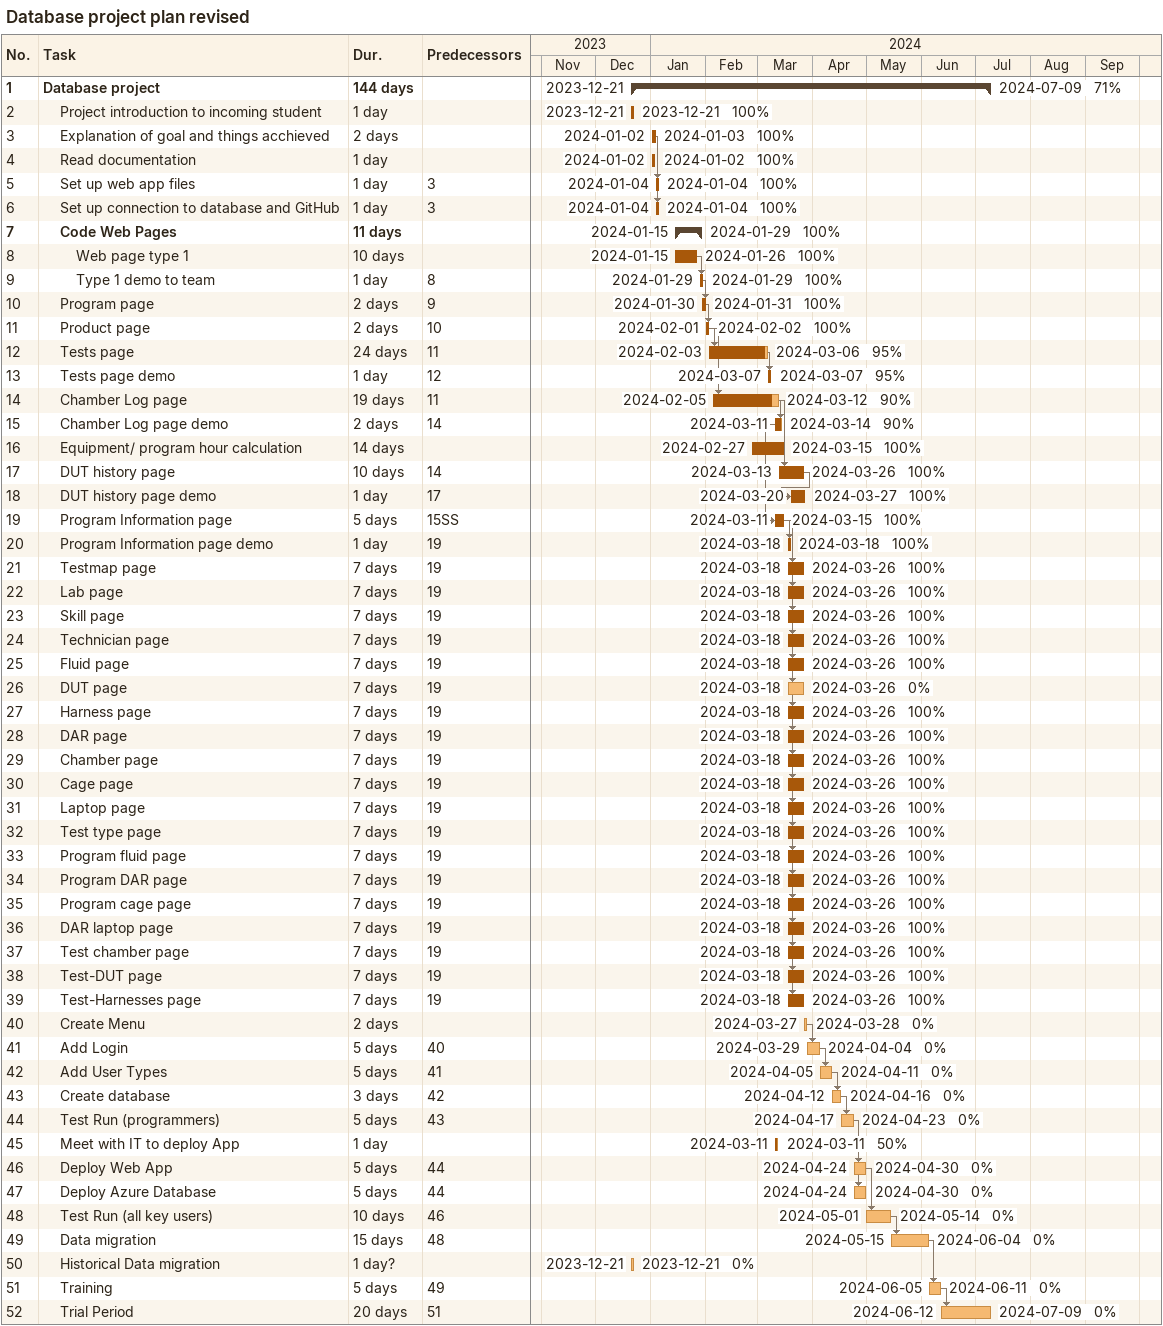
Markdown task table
Database project plan revised

| ID | Level | Task | Duration | Start | Finish | Predecessors | % complete |
|---|---|---|---|---|---|---|---|
| 1 | 1 | **Database project** | 144d | 2023-12-21 | 2024-07-09 |  | 71 |
| 2 | 2 | Project introduction to incoming student | 1d | 2023-12-21 | 2023-12-21 |  | 100 |
| 3 | 2 | Explanation of goal and things acchieved | 2d | 2024-01-02 | 2024-01-03 |  | 100 |
| 4 | 2 | Read documentation | 1d | 2024-01-02 | 2024-01-02 |  | 100 |
| 5 | 2 | Set up web app files | 1d | 2024-01-04 | 2024-01-04 | 3 | 100 |
| 6 | 2 | Set up connection to database and GitHub | 1d | 2024-01-04 | 2024-01-04 | 3 | 100 |
| 7 | 2 | **Code Web Pages** | 11d | 2024-01-15 | 2024-01-29 |  | 100 |
| 8 | 3 | Web page type 1 | 10d | 2024-01-15 | 2024-01-26 |  | 100 |
| 9 | 3 | Type 1 demo to team | 1d | 2024-01-29 | 2024-01-29 | 8 | 100 |
| 10 | 2 | Program page | 2d | 2024-01-30 | 2024-01-31 | 9 | 100 |
| 11 | 2 | Product page | 2d | 2024-02-01 | 2024-02-02 | 10 | 100 |
| 12 | 2 | Tests page | 24d | 2024-02-03 | 2024-03-06 | 11 | 95 |
| 13 | 2 | Tests page demo | 1d | 2024-03-07 | 2024-03-07 | 12 | 95 |
| 14 | 2 | Chamber Log page | 19d | 2024-02-05 | 2024-03-12 | 11 | 90 |
| 15 | 2 | Chamber Log page demo | 2d | 2024-03-11 | 2024-03-14 | 14 | 90 |
| 16 | 2 | Equipment/ program hour calculation | 14d | 2024-02-27 | 2024-03-15 |  | 100 |
| 17 | 2 | DUT history page | 10d | 2024-03-13 | 2024-03-26 | 14 | 100 |
| 18 | 2 | DUT history page demo | 1d | 2024-03-20 | 2024-03-27 | 17 | 100 |
| 19 | 2 | Program Information page | 5d | 2024-03-11 | 2024-03-15 | 15SS | 100 |
| 20 | 2 | Program Information page demo | 1d | 2024-03-18 | 2024-03-18 | 19 | 100 |
| 21 | 2 | Testmap page | 7d | 2024-03-18 | 2024-03-26 | 19 | 100 |
| 22 | 2 | Lab page | 7d | 2024-03-18 | 2024-03-26 | 19 | 100 |
| 23 | 2 | Skill page | 7d | 2024-03-18 | 2024-03-26 | 19 | 100 |
| 24 | 2 | Technician page | 7d | 2024-03-18 | 2024-03-26 | 19 | 100 |
| 25 | 2 | Fluid page | 7d | 2024-03-18 | 2024-03-26 | 19 | 100 |
| 26 | 2 | DUT page | 7d | 2024-03-18 | 2024-03-26 | 19 | 0 |
| 27 | 2 | Harness page | 7d | 2024-03-18 | 2024-03-26 | 19 | 100 |
| 28 | 2 | DAR page | 7d | 2024-03-18 | 2024-03-26 | 19 | 100 |
| 29 | 2 | Chamber page | 7d | 2024-03-18 | 2024-03-26 | 19 | 100 |
| 30 | 2 | Cage page | 7d | 2024-03-18 | 2024-03-26 | 19 | 100 |
| 31 | 2 | Laptop page | 7d | 2024-03-18 | 2024-03-26 | 19 | 100 |
| 32 | 2 | Test type page | 7d | 2024-03-18 | 2024-03-26 | 19 | 100 |
| 33 | 2 | Program fluid page | 7d | 2024-03-18 | 2024-03-26 | 19 | 100 |
| 34 | 2 | Program DAR page | 7d | 2024-03-18 | 2024-03-26 | 19 | 100 |
| 35 | 2 | Program cage page | 7d | 2024-03-18 | 2024-03-26 | 19 | 100 |
| 36 | 2 | DAR laptop page | 7d | 2024-03-18 | 2024-03-26 | 19 | 100 |
| 37 | 2 | Test chamber page | 7d | 2024-03-18 | 2024-03-26 | 19 | 100 |
| 38 | 2 | Test-DUT page | 7d | 2024-03-18 | 2024-03-26 | 19 | 100 |
| 39 | 2 | Test-Harnesses page | 7d | 2024-03-18 | 2024-03-26 | 19 | 100 |
| 40 | 2 | Create Menu | 2d | 2024-03-27 | 2024-03-28 |  | 0 |
| 41 | 2 | Add Login | 5d | 2024-03-29 | 2024-04-04 | 40 | 0 |
| 42 | 2 | Add User Types | 5d | 2024-04-05 | 2024-04-11 | 41 | 0 |
| 43 | 2 | Create database | 3d | 2024-04-12 | 2024-04-16 | 42 | 0 |
| 44 | 2 | Test Run (programmers) | 5d | 2024-04-17 | 2024-04-23 | 43 | 0 |
| 45 | 2 | Meet with IT to deploy App | 1d | 2024-03-11 | 2024-03-11 |  | 50 |
| 46 | 2 | Deploy Web App | 5d | 2024-04-24 | 2024-04-30 | 44 | 0 |
| 47 | 2 | Deploy Azure Database | 5d | 2024-04-24 | 2024-04-30 | 44 | 0 |
| 48 | 2 | Test Run (all key users) | 10d | 2024-05-01 | 2024-05-14 | 46 | 0 |
| 49 | 2 | Data migration | 15d | 2024-05-15 | 2024-06-04 | 48 | 0 |
| 50 | 2 | Historical Data migration | 1d? | 2023-12-21 | 2023-12-21 |  | 0 |
| 51 | 2 | Training | 5d | 2024-06-05 | 2024-06-11 | 49 | 0 |
| 52 | 2 | Trial Period | 20d | 2024-06-12 | 2024-07-09 | 51 | 0 |
